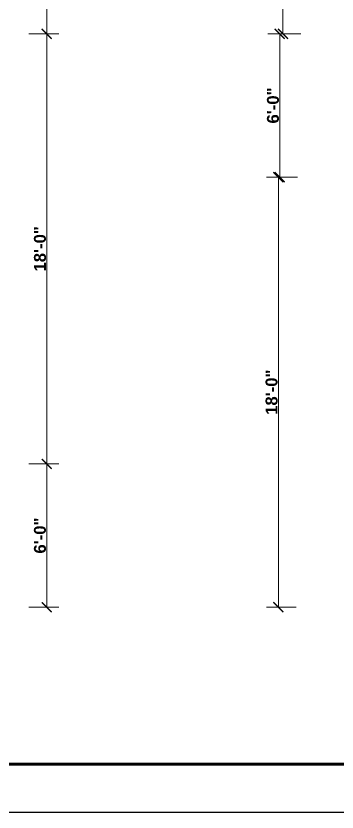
# Model space of a CAD drawing. Header units: feet. Extents: x 18471 to 30550, y -13540 to -11719.
# Drawn here: x 21264.8 to 21426, y -13379.5 to -12979.7 of the extents above; entities that cross this region are included whole.
import ezdxf

# ---------------------------------------------------------------- set-up
doc = ezdxf.new("R2010")
doc.units = ezdxf.units.FT
doc.header["$MEASUREMENT"] = 0
doc.header["$PDMODE"] = 2
doc.layers.get('0').update_dxf_attribs({"lineweight": 30})
doc.layers.add('DIM', color=7, linetype='Continuous', lineweight=18)
doc.layers.add('WALL', color=10, linetype='Continuous', lineweight=30)
doc.styles.add('AR. TEXT 01', font='arialbd.ttf')
doc.dimstyles.new('DIM 50', dxfattribs={"dimtxt": 6, "dimasz": 3, "dimexe": 6, "dimexo": 4, "dimgap": 0.3125, "dimtad": 1, "dimzin": 3, "dimdsep": 46, "dimlunit": 4, "dimtxsty": 'AR. TEXT 01', "dimblk": 'DOT', "dimcen": 0.09, "dimclrd": 5, "dimclre": 5, "dimclrt": 5, "dimazin": 0, "dimtfac": 0.8, "dimtofl": 0, "dimtmove": 1, "dimatfit": 3, "dimfxl": 6, "dimfxlon": 1, "dimfrac": 1, "dimtolj": 1, "dimtzin": 0, "dimlwd": -1, "dimlwe": -1, "dimarcsym": 1})

# ---------------------------------------------------------------- blocks, each defined once
blk = doc.blocks.new('_ArchTick')
at = {"color": 0, "linetype": 'ByBlock', "const_width": 0.15}
blk.add_lwpolyline([(-0.5, -0.5), (0.5, 0.5)], dxfattribs=at)
blk = doc.blocks.new('*D165')
at = {"layer": 'Defpoints', "color": 0, "ltscale": 5, "transparency": 16777216}
for p in [(21203.51190537689, -12520.65837288003), (21232.18114544763, -12988.65837288003), (21280.2241643782, -12988.65837288003)]:
    blk.add_point(p, dxfattribs=at)
at = {"layer": 'DIM', "ltscale": 5, "transparency": 16777216}
for p, q in [((21271.2241643782, -12520.65837288003), (21286.2241643782, -12520.65837288003)), ((21280.2241643782, -12520.65837288003), (21280.2241643782, -12988.65837288003)), ((21271.2241643782, -12988.65837288003), (21286.2241643782, -12988.65837288003))]:
    blk.add_line(p, q, dxfattribs=at)
at = {"layer": 'DIM', "ltscale": 5, "transparency": 16777216, "xscale": 5, "yscale": 5, "zscale": 5}
for p, rotation in [((21280.2241643782, -12520.65837288003), 90), ((21280.2241643782, -12988.65837288003), 270)]:
    blk.add_blockref('_ArchTick', p, dxfattribs=dict(at, rotation=rotation))
at = {"layer": 'DIM', "ltscale": 5, "transparency": 16777216, "insert": (21276.84618006715, -12754.65837288004), "char_height": 6, "attachment_point": 5, "rotation": 90, "style": 'AR. TEXT 01'}
blk.add_mtext('\\A1;39\'-0"', dxfattribs=at)
blk = doc.blocks.new('*D166')
at = {"layer": 'Defpoints', "color": 0, "ltscale": 5, "transparency": 16777216}
for p in [(21232.18114544763, -12988.65837288003), (21155.68114544763, -13204.65837288005), (21280.22416437832, -13204.65837288005)]:
    blk.add_point(p, dxfattribs=at)
at = {"layer": 'DIM', "ltscale": 5, "transparency": 16777216}
for p, q in [((21271.22416437832, -12988.65837288003), (21286.22416437832, -12988.65837288003)), ((21280.22416437832, -12988.65837288003), (21280.22416437832, -13204.65837288005)), ((21271.22416437832, -13204.65837288005), (21286.22416437832, -13204.65837288005))]:
    blk.add_line(p, q, dxfattribs=at)
at = {"layer": 'DIM', "ltscale": 5, "transparency": 16777216, "xscale": 5, "yscale": 5, "zscale": 5}
for p, rotation in [((21280.22416437832, -12988.65837288003), 90), ((21280.22416437832, -13204.65837288005), 270)]:
    blk.add_blockref('_ArchTick', p, dxfattribs=dict(at, rotation=rotation))
at = {"layer": 'DIM', "ltscale": 5, "transparency": 16777216, "insert": (21276.84618006726, -13096.65837288005), "char_height": 6, "attachment_point": 5, "rotation": 90, "style": 'AR. TEXT 01'}
blk.add_mtext('\\A1;18\'-0"', dxfattribs=at)
blk = doc.blocks.new('*D167')
at = {"layer": 'Defpoints', "color": 0, "transparency": 16777216}
for p in [(21155.68114544762, -13204.65837288005), (21155.68114544763, -13276.65837288005), (21280.22416437834, -13276.65837288005)]:
    blk.add_point(p, dxfattribs=at)
at = {"layer": 'DIM', "ltscale": 5, "transparency": 16777216}
for p, q in [((21271.22416437834, -13204.65837288005), (21286.22416437834, -13204.65837288005)), ((21280.22416437834, -13204.65837288005), (21280.22416437834, -13276.65837288005)), ((21271.22416437834, -13276.65837288005), (21286.22416437834, -13276.65837288005))]:
    blk.add_line(p, q, dxfattribs=at)
at = {"layer": 'DIM', "transparency": 16777216, "xscale": 5, "yscale": 5, "zscale": 5}
for p, rotation in [((21280.22416437834, -13204.65837288005), 90), ((21280.22416437834, -13276.65837288005), 270)]:
    blk.add_blockref('_ArchTick', p, dxfattribs=dict(at, rotation=rotation))
at = {"layer": 'DIM', "transparency": 16777216, "insert": (21276.85166437834, -13240.65837288005), "char_height": 6, "attachment_point": 5, "rotation": 90, "style": 'AR. TEXT 01'}
blk.add_mtext('\\A1;6\'-0"', dxfattribs=at)
blk = doc.blocks.new('*D218')
at = {"layer": 'Defpoints', "color": 0, "transparency": 16777216}
for p in [(21434.3285725231, -12565.63067112256), (21398.85132245508, -12988.65837288005), (21448.06268889576, -12988.65837288005)]:
    blk.add_point(p, dxfattribs=at)
at = {"layer": 'DIM', "ltscale": 5, "transparency": 16777216}
for p, q in [((21407.85132245508, -12565.63067112256), (21392.85132245508, -12565.63067112256)), ((21398.85132245508, -12565.63067112256), (21398.85132245508, -12988.65837288005)), ((21407.85132245508, -12988.65837288005), (21392.85132245508, -12988.65837288005))]:
    blk.add_line(p, q, dxfattribs=at)
at = {"layer": 'DIM', "transparency": 16777216, "xscale": 5, "yscale": 5, "zscale": 5}
for p, rotation in [((21398.85132245508, -12565.63067112256), 90), ((21398.85132245508, -12988.65837288005), 270)]:
    blk.add_blockref('_ArchTick', p, dxfattribs=dict(at, rotation=rotation))
at = {"layer": 'DIM', "transparency": 16777216, "insert": (21395.47882245508, -12777.14452200131), "char_height": 6, "attachment_point": 5, "rotation": 90, "style": 'AR. TEXT 01'}
blk.add_mtext('\\A1;35\'-3"', dxfattribs=at)
blk = doc.blocks.new('*D222')
at = {"layer": 'Defpoints', "color": 0, "transparency": 16777216}
for p in [(21428.29801133277, -12988.65837288004), (21397.23075690644, -13060.65837288007), (21456.79801133279, -13060.65837288007)]:
    blk.add_point(p, dxfattribs=at)
at = {"layer": 'DIM', "ltscale": 5, "transparency": 16777216}
for p, q in [((21406.23075690644, -12988.65837288004), (21391.23075690644, -12988.65837288004)), ((21397.23075690644, -12988.65837288004), (21397.23075690644, -13060.65837288007)), ((21406.23075690644, -13060.65837288007), (21391.23075690644, -13060.65837288007))]:
    blk.add_line(p, q, dxfattribs=at)
at = {"layer": 'DIM', "transparency": 16777216, "xscale": 5, "yscale": 5, "zscale": 5}
for p, rotation in [((21397.23075690644, -12988.65837288004), 90), ((21397.23075690644, -13060.65837288007), 270)]:
    blk.add_blockref('_ArchTick', p, dxfattribs=dict(at, rotation=rotation))
at = {"layer": 'DIM', "transparency": 16777216, "insert": (21393.85825690644, -13024.65837288006), "char_height": 6, "attachment_point": 5, "rotation": 90, "style": 'AR. TEXT 01'}
blk.add_mtext('\\A1;6\'-0"', dxfattribs=at)
blk = doc.blocks.new('*D226')
at = {"layer": 'Defpoints', "color": 0, "transparency": 16777216}
for p in [(21396.52943792569, -13060.65837288007), (21822.59669235188, -13060.65837288007), (21822.59669235188, -13276.65837288006)]:
    blk.add_point(p, dxfattribs=at)
at = {"layer": 'DIM', "ltscale": 5, "transparency": 16777216}
for p, q in [((21405.52943792569, -13060.65837288007), (21390.52943792569, -13060.65837288007)), ((21396.52943792569, -13276.65837288006), (21396.52943792569, -13060.65837288007)), ((21405.52943792569, -13276.65837288006), (21390.52943792569, -13276.65837288006))]:
    blk.add_line(p, q, dxfattribs=at)
at = {"layer": 'DIM', "transparency": 16777216, "xscale": 5, "yscale": 5, "zscale": 5}
for p, rotation in [((21396.52943792569, -13060.65837288007), 90), ((21396.52943792569, -13276.65837288006), 270)]:
    blk.add_blockref('_ArchTick', p, dxfattribs=dict(at, rotation=rotation))
at = {"layer": 'DIM', "transparency": 16777216, "insert": (21393.15093792569, -13168.65837288007), "char_height": 6, "attachment_point": 5, "rotation": 90, "style": 'AR. TEXT 01'}
blk.add_mtext('\\A1;18\'-0"', dxfattribs=at)

msp = doc.modelspace()

# ---------------------------------------------------------------- linework, layer by layer
at = {"color": 3, "lineweight": 25}
msp.add_line((20520.54321050065, -13379.53022394625), (22380.54321050065, -13379.53022394625), dxfattribs=at)
at = {"layer": 'WALL', "color": 35, "linetype": 'Continuous', "lineweight": 60}
msp.add_line((22356.54321050065, -13355.53022394625), (20544.54321050065, -13355.53022394625), dxfattribs=at)

# ---------------------------------------------------------------- dimensions: what is measured, and where the dimension line sits
at = {"layer": 'DIM', "ltscale": 5}
for base, p1, p2, override, picture, middle in [((21280.2241643782, -12988.65837288003, 0.02260156391333), (21203.51190537689, -12520.65837288003, 0.02260156391333), (21232.18114544762, -12988.65837288003, 0.02260156391333), {"dimtxt": 6, "dimasz": 5, "dimblk": 'ArchTick', "dimclrd": 256, "dimclre": 256, "dimclrt": 256, "dimfxl": 9}, '*D165', (21276.84618006715, -12754.65837288004, 0.02260156391333)), ((21398.85132245508, -12988.65837288005, 0.02260156391333), (21434.3285725231, -12565.63067112256, 0.02260156391333), (21448.06268889576, -12988.65837288005, 0.02260156391333), {"dimtxt": 6, "dimasz": 5, "dimblk": 'ArchTick', "dimclrd": 256, "dimclre": 256, "dimclrt": 256, "dimfxl": 9}, '*D218', (21395.47882245508, -12777.14452200131, 0.02260156391333)), ((21280.22416437832, -13204.65837288005, 0.02260156391333), (21232.18114544762, -12988.65837288003, 0.02260156391333), (21155.68114544762, -13204.65837288005, 0.02260156391333), {"dimtxt": 6, "dimasz": 5, "dimblk": 'ArchTick', "dimclrd": 256, "dimclre": 256, "dimclrt": 256, "dimfxl": 9}, '*D166', (21276.84618006726, -13096.65837288005, 0.02260156391333)), ((21397.23075690644, -13060.65837288007, 0.02260156391333), (21428.29801133277, -12988.65837288004, 0.02260156391333), (21456.79801133279, -13060.65837288007, 0.02260156391333), {"dimasz": 5, "dimblk": 'ArchTick', "dimclrd": 256, "dimclre": 256, "dimclrt": 256, "dimfxl": 9}, '*D222', (21393.85825690644, -13024.65837288006, 0.02260156391333)), ((21396.52943792569, -13060.65837288007, 0.02260156391333), (21822.59669235188, -13276.65837288006, 0.02260156391333), (21822.59669235188, -13060.65837288007, 0.02260156391333), {"dimasz": 5, "dimblk": 'ArchTick', "dimclrd": 256, "dimclre": 256, "dimclrt": 256, "dimfxl": 9}, '*D226', (21393.15093792569, -13168.65837288007, 0.02260156391333)), ((21280.22416437834, -13276.65837288005, 0.02260156391333), (21155.68114544762, -13204.65837288005, 0.02260156391333), (21155.68114544763, -13276.65837288005, 0.02260156391333), {"dimtxt": 6, "dimasz": 5, "dimblk": 'ArchTick', "dimclrd": 256, "dimclre": 256, "dimclrt": 256, "dimfxl": 9}, '*D167', (21276.85166437834, -13240.65837288005, 0.02260156391333))]:
    dim = msp.add_linear_dim(base=base, p1=p1, p2=p2, angle=90, dimstyle='DIM 50', override=override, dxfattribs=at)
    dim.commit()
    dim.dimension.update_dxf_attribs({"geometry": picture, "text_midpoint": middle})

doc.saveas('drawing.dxf')
